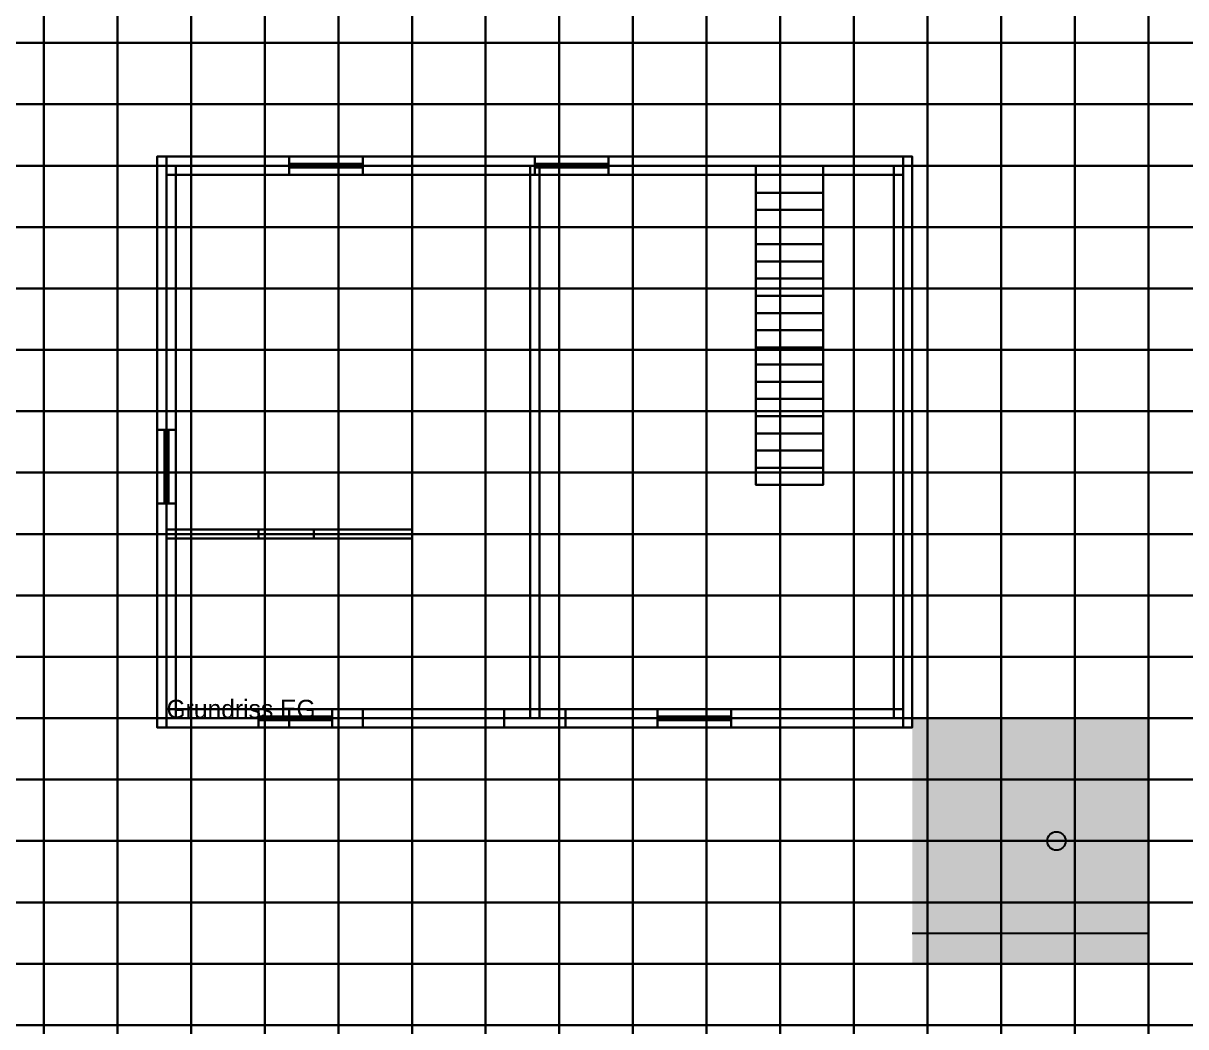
# Model space of a CAD drawing. Header units: millimetres. Extents: x -20000 to 218800, y -20000 to 179000.
# Drawn here: x 57666 to 76607, y 30974 to 47320 of the extents above; entities that cross this region are included whole.
import ezdxf

# ---------------------------------------------------------------- set-up
doc = ezdxf.new("R2010")
doc.units = ezdxf.units.MM
for name, color, linetype in [('A-BODEN', 33, 'Continuous'), ('A-DECKE', 9, 'Continuous'), ('A-FENSTER', 4, 'Continuous'), ('A-FENSTER-GLAS', 5, 'Continuous'), ('A-MAUER', 253, 'Continuous'), ('A-STUETZE', 8, 'Continuous'), ('A-TERRASSE', 32, 'Continuous'), ('A-TEXT', 2, 'Continuous'), ('A-TREPPE', 41, 'Continuous'), ('A-WAND', 7, 'Continuous'), ('A-WAND-INNEN', 8, 'Continuous')]:
    doc.layers.add(name, color=color, linetype=linetype)

# ---------------------------------------------------------------- blocks, each defined once
blk = doc.blocks.new('RAHMEN')
mesh = blk.add_polyface()
corners = [(0, -30), (0, 30), (1200, 30), (1200, -30), (0, -30, 60), (1200, -30, 60), (1200, 30, 60), (0, 30, 60)]
mesh.append_faces([[corners[k] for k in face] for face in [(0, 1, 2, 3), (4, 5, 6, 7), (0, 3, 5, 4), (3, 2, 6, 5), (2, 1, 7, 6), (1, 0, 4, 7)]])
mesh = blk.add_polyface()
corners = [(0, -30, 1140), (0, 30, 1140), (1200, 30, 1140), (1200, -30, 1140), (0, -30, 1200), (1200, -30, 1200), (1200, 30, 1200), (0, 30, 1200)]
mesh.append_faces([[corners[k] for k in face] for face in [(0, 1, 2, 3), (4, 5, 6, 7), (0, 3, 5, 4), (3, 2, 6, 5), (2, 1, 7, 6), (1, 0, 4, 7)]])
mesh = blk.add_polyface()
corners = [(0, -30), (0, 30), (60, 30), (60, -30), (0, -30, 1200), (60, -30, 1200), (60, 30, 1200), (0, 30, 1200)]
mesh.append_faces([[corners[k] for k in face] for face in [(0, 1, 2, 3), (4, 5, 6, 7), (0, 3, 5, 4), (3, 2, 6, 5), (2, 1, 7, 6), (1, 0, 4, 7)]])
mesh = blk.add_polyface()
corners = [(1140, -30), (1140, 30), (1200, 30), (1200, -30), (1140, -30, 1200), (1200, -30, 1200), (1200, 30, 1200), (1140, 30, 1200)]
mesh.append_faces([[corners[k] for k in face] for face in [(0, 1, 2, 3), (4, 5, 6, 7), (0, 3, 5, 4), (3, 2, 6, 5), (2, 1, 7, 6), (1, 0, 4, 7)]])
blk = doc.blocks.new('FENSTER')
at = {"layer": 'A-FENSTER-GLAS', "color": 5}
blk.add_3dface([(60, 0, 60), (1140, 0, 60), (1140, 0, 1140), (60, 0, 1140)], dxfattribs=at)
blk.add_blockref('RAHMEN', (0, 0))
blk = doc.blocks.new('STUFE')
mesh = blk.add_polyface()
corners = [(0, 0), (0, 280), (1100, 280), (1100, 0), (0, 0, 170), (1100, 0, 170), (1100, 280, 170), (0, 280, 170)]
mesh.append_faces([[corners[k] for k in face] for face in [(0, 1, 2, 3), (4, 5, 6, 7), (0, 3, 5, 4), (3, 2, 6, 5), (2, 1, 7, 6), (1, 0, 4, 7)]])
blk = doc.blocks.new('HAUS')
at = {"layer": 'A-DECKE'}
for points in [[(0, 0, 5800), (12000, 0, 5800), (12000, 9000, 5800), (0, 9000, 5800)], [(0, 0, 6000), (12000, 0, 6000), (12000, 9000, 6000), (0, 9000, 6000)]]:
    blk.add_3dface(points, dxfattribs=at)
at = {"layer": 'A-MAUER'}
blk.add_lwpolyline([(12150, -3500), (16000, -3500)], dxfattribs=at)
at = {"layer": 'A-STUETZE'}
blk.add_circle((14500, -2000), 150, dxfattribs=at)
at = {"layer": 'A-TERRASSE'}
blk.add_solid([(12150, -4000), (16000, -4000), (12150, 0), (16000, 0)], dxfattribs=at)
at = {"layer": 'A-WAND'}
for points in [[(0, 0, 6000), (0, 9000, 6000), (0, 4500, 8400)], [(12000, 0, 6000), (12000, 9000, 6000), (12000, 4500, 8400)]]:
    blk.add_3dface(points, dxfattribs=at)
at = {"layer": 'A-FENSTER'}
for p, rotation in [((3200, 9000, 900), 180), ((7200, 9000, 900), 180), ((0, 4700, 900), -90)]:
    blk.add_blockref('FENSTER', p, dxfattribs=dict(at, rotation=rotation))
for p in [(1500, 0, 900), (8000, 0, 900)]:
    blk.add_blockref('FENSTER', p, dxfattribs=at)
at = {"layer": 'A-TREPPE', "zscale": 1.0380622837370241}
for p in [(9600, 8280, 2824), (9600, 8000, 2647), (9600, 7720, 2471), (9600, 7440, 2294), (9600, 7160, 2118), (9600, 6880, 1941), (9600, 6600, 1765), (9600, 6320, 1588), (9600, 6040, 1412), (9600, 5760, 1235), (9600, 5480, 1059), (9600, 5200, 882), (9600, 4920, 706), (9600, 4640, 529), (9600, 4360, 353), (9600, 4080, 176), (9600, 3800)]:
    blk.add_blockref('STUFE', p, dxfattribs=at)
at = {"layer": 'A-TEXT'}
blk.add_text('Grundriss EG', height=300, dxfattribs=at).set_placement((0, 0))
at = {"layer": 'A-BODEN'}
mesh = blk.add_polyface(dxfattribs=at)
corners = [(-150, -150, -300), (-150, 9150, -300), (12150, 9150, -300), (12150, -150, -300), (-150, -150), (12150, -150), (12150, 9150), (-150, 9150)]
mesh.append_faces([[corners[k] for k in face] for face in [(0, 1, 2, 3), (4, 5, 6, 7), (0, 3, 5, 4), (3, 2, 6, 5), (2, 1, 7, 6), (1, 0, 4, 7)]])
at = {"layer": 'A-DECKE'}
mesh = blk.add_polyface(dxfattribs=at)
corners = [(0, 4000, 2750), (0, 9000, 2750), (9600, 9000, 2750), (9600, 4000, 2750), (0, 4000, 3000), (9600, 4000, 3000), (9600, 9000, 3000), (0, 9000, 3000)]
mesh.append_faces([[corners[k] for k in face] for face in [(0, 1, 2, 3), (4, 5, 6, 7), (0, 3, 5, 4), (3, 2, 6, 5), (2, 1, 7, 6), (1, 0, 4, 7)]])
mesh = blk.add_polyface(dxfattribs=at)
corners = [(9600, 8850, 2750), (9600, 9000, 2750), (10700, 9000, 2750), (10700, 8850, 2750), (9600, 8850, 3000), (10700, 8850, 3000), (10700, 9000, 3000), (9600, 9000, 3000)]
mesh.append_faces([[corners[k] for k in face] for face in [(0, 1, 2, 3), (4, 5, 6, 7), (0, 3, 5, 4), (3, 2, 6, 5), (2, 1, 7, 6), (1, 0, 4, 7)]])
mesh = blk.add_polyface(dxfattribs=at)
corners = [(10700, 4000, 2750), (10700, 9000, 2750), (12000, 9000, 2750), (12000, 4000, 2750), (10700, 4000, 3000), (12000, 4000, 3000), (12000, 9000, 3000), (10700, 9000, 3000)]
mesh.append_faces([[corners[k] for k in face] for face in [(0, 1, 2, 3), (4, 5, 6, 7), (0, 3, 5, 4), (3, 2, 6, 5), (2, 1, 7, 6), (1, 0, 4, 7)]])
mesh = blk.add_polyface(dxfattribs=at)
corners = [(0, 0, 2750), (0, 4000, 2750), (12000, 4000, 2750), (12000, 0, 2750), (0, 0, 3000), (12000, 0, 3000), (12000, 4000, 3000), (0, 4000, 3000)]
mesh.append_faces([[corners[k] for k in face] for face in [(0, 1, 2, 3), (4, 5, 6, 7), (0, 3, 5, 4), (3, 2, 6, 5), (2, 1, 7, 6), (1, 0, 4, 7)]])
at = {"layer": 'A-WAND'}
mesh = blk.add_polyface(dxfattribs=at)
corners = [(0, 8850), (0, 9150), (2000, 9150), (2000, 8850), (0, 8850, 3000), (2000, 8850, 3000), (2000, 9150, 3000), (0, 9150, 3000)]
mesh.append_faces([[corners[k] for k in face] for face in [(0, 1, 2, 3), (4, 5, 6, 7), (0, 3, 5, 4), (3, 2, 6, 5), (2, 1, 7, 6), (1, 0, 4, 7)]])
mesh = blk.add_polyface(dxfattribs=at)
corners = [(0, 8850, 3000), (0, 9150, 3000), (4000, 9150, 3000), (4000, 8850, 3000), (0, 8850, 5800), (4000, 8850, 5800), (4000, 9150, 5800), (0, 9150, 5800)]
mesh.append_faces([[corners[k] for k in face] for face in [(0, 1, 2, 3), (4, 5, 6, 7), (0, 3, 5, 4), (3, 2, 6, 5), (2, 1, 7, 6), (1, 0, 4, 7)]])
mesh = blk.add_polyface(dxfattribs=at)
corners = [(2000, 8850), (2000, 9150), (3200, 9150), (3200, 8850), (2000, 8850, 900), (3200, 8850, 900), (3200, 9150, 900), (2000, 9150, 900)]
mesh.append_faces([[corners[k] for k in face] for face in [(0, 1, 2, 3), (4, 5, 6, 7), (0, 3, 5, 4), (3, 2, 6, 5), (2, 1, 7, 6), (1, 0, 4, 7)]])
mesh = blk.add_polyface(dxfattribs=at)
corners = [(2000, 8850, 2100), (2000, 9150, 2100), (3200, 9150, 2100), (3200, 8850, 2100), (2000, 8850, 3000), (3200, 8850, 3000), (3200, 9150, 3000), (2000, 9150, 3000)]
mesh.append_faces([[corners[k] for k in face] for face in [(0, 1, 2, 3), (4, 5, 6, 7), (0, 3, 5, 4), (3, 2, 6, 5), (2, 1, 7, 6), (1, 0, 4, 7)]])
mesh = blk.add_polyface(dxfattribs=at)
corners = [(3200, 8850), (3200, 9150), (6000, 9150), (6000, 8850), (3200, 8850, 3000), (6000, 8850, 3000), (6000, 9150, 3000), (3200, 9150, 3000)]
mesh.append_faces([[corners[k] for k in face] for face in [(0, 1, 2, 3), (4, 5, 6, 7), (0, 3, 5, 4), (3, 2, 6, 5), (2, 1, 7, 6), (1, 0, 4, 7)]])
mesh = blk.add_polyface(dxfattribs=at)
corners = [(4000, 8850, 3000), (4000, 9150, 3000), (5200, 9150, 3000), (5200, 8850, 3000), (4000, 8850, 3900), (5200, 8850, 3900), (5200, 9150, 3900), (4000, 9150, 3900)]
mesh.append_faces([[corners[k] for k in face] for face in [(0, 1, 2, 3), (4, 5, 6, 7), (0, 3, 5, 4), (3, 2, 6, 5), (2, 1, 7, 6), (1, 0, 4, 7)]])
mesh = blk.add_polyface(dxfattribs=at)
corners = [(4000, 8850, 5100), (4000, 9150, 5100), (5200, 9150, 5100), (5200, 8850, 5100), (4000, 8850, 5800), (5200, 8850, 5800), (5200, 9150, 5800), (4000, 9150, 5800)]
mesh.append_faces([[corners[k] for k in face] for face in [(0, 1, 2, 3), (4, 5, 6, 7), (0, 3, 5, 4), (3, 2, 6, 5), (2, 1, 7, 6), (1, 0, 4, 7)]])
mesh = blk.add_polyface(dxfattribs=at)
corners = [(5200, 8850, 3000), (5200, 9150, 3000), (12000, 9150, 3000), (12000, 8850, 3000), (5200, 8850, 5800), (12000, 8850, 5800), (12000, 9150, 5800), (5200, 9150, 5800)]
mesh.append_faces([[corners[k] for k in face] for face in [(0, 1, 2, 3), (4, 5, 6, 7), (0, 3, 5, 4), (3, 2, 6, 5), (2, 1, 7, 6), (1, 0, 4, 7)]])
mesh = blk.add_polyface(dxfattribs=at)
corners = [(6000, 8850), (6000, 9150), (7200, 9150), (7200, 8850), (6000, 8850, 900), (7200, 8850, 900), (7200, 9150, 900), (6000, 9150, 900)]
mesh.append_faces([[corners[k] for k in face] for face in [(0, 1, 2, 3), (4, 5, 6, 7), (0, 3, 5, 4), (3, 2, 6, 5), (2, 1, 7, 6), (1, 0, 4, 7)]])
mesh = blk.add_polyface(dxfattribs=at)
corners = [(6000, 8850, 2100), (6000, 9150, 2100), (7200, 9150, 2100), (7200, 8850, 2100), (6000, 8850, 3000), (7200, 8850, 3000), (7200, 9150, 3000), (6000, 9150, 3000)]
mesh.append_faces([[corners[k] for k in face] for face in [(0, 1, 2, 3), (4, 5, 6, 7), (0, 3, 5, 4), (3, 2, 6, 5), (2, 1, 7, 6), (1, 0, 4, 7)]])
mesh = blk.add_polyface(dxfattribs=at)
corners = [(7200, 8850), (7200, 9150), (12000, 9150), (12000, 8850), (7200, 8850, 3000), (12000, 8850, 3000), (12000, 9150, 3000), (7200, 9150, 3000)]
mesh.append_faces([[corners[k] for k in face] for face in [(0, 1, 2, 3), (4, 5, 6, 7), (0, 3, 5, 4), (3, 2, 6, 5), (2, 1, 7, 6), (1, 0, 4, 7)]])
mesh = blk.add_polyface(dxfattribs=at)
corners = [(-150, 4700), (-150, 9000), (150, 9000), (150, 4700), (-150, 4700, 3000), (150, 4700, 3000), (150, 9000, 3000), (-150, 9000, 3000)]
mesh.append_faces([[corners[k] for k in face] for face in [(0, 1, 2, 3), (4, 5, 6, 7), (0, 3, 5, 4), (3, 2, 6, 5), (2, 1, 7, 6), (1, 0, 4, 7)]])
mesh = blk.add_polyface(dxfattribs=at)
corners = [(-150, 0, 3000), (-150, 9000, 3000), (150, 9000, 3000), (150, 0, 3000), (-150, 0, 5800), (150, 0, 5800), (150, 9000, 5800), (-150, 9000, 5800)]
mesh.append_faces([[corners[k] for k in face] for face in [(0, 1, 2, 3), (4, 5, 6, 7), (0, 3, 5, 4), (3, 2, 6, 5), (2, 1, 7, 6), (1, 0, 4, 7)]])
mesh = blk.add_polyface(dxfattribs=at)
corners = [(11850, 0), (11850, 9000), (12150, 9000), (12150, 0), (11850, 0, 3000), (12150, 0, 3000), (12150, 9000, 3000), (11850, 9000, 3000)]
mesh.append_faces([[corners[k] for k in face] for face in [(0, 1, 2, 3), (4, 5, 6, 7), (0, 3, 5, 4), (3, 2, 6, 5), (2, 1, 7, 6), (1, 0, 4, 7)]])
mesh = blk.add_polyface(dxfattribs=at)
corners = [(11850, 0, 3000), (11850, 9000, 3000), (12150, 9000, 3000), (12150, 0, 3000), (11850, 0, 5800), (12150, 0, 5800), (12150, 9000, 5800), (11850, 9000, 5800)]
mesh.append_faces([[corners[k] for k in face] for face in [(0, 1, 2, 3), (4, 5, 6, 7), (0, 3, 5, 4), (3, 2, 6, 5), (2, 1, 7, 6), (1, 0, 4, 7)]])
mesh = blk.add_polyface(dxfattribs=at)
corners = [(-150, 3500), (-150, 4700), (150, 4700), (150, 3500), (-150, 3500, 900), (150, 3500, 900), (150, 4700, 900), (-150, 4700, 900)]
mesh.append_faces([[corners[k] for k in face] for face in [(0, 1, 2, 3), (4, 5, 6, 7), (0, 3, 5, 4), (3, 2, 6, 5), (2, 1, 7, 6), (1, 0, 4, 7)]])
mesh = blk.add_polyface(dxfattribs=at)
corners = [(-150, 3500, 2100), (-150, 4700, 2100), (150, 4700, 2100), (150, 3500, 2100), (-150, 3500, 3000), (150, 3500, 3000), (150, 4700, 3000), (-150, 4700, 3000)]
mesh.append_faces([[corners[k] for k in face] for face in [(0, 1, 2, 3), (4, 5, 6, 7), (0, 3, 5, 4), (3, 2, 6, 5), (2, 1, 7, 6), (1, 0, 4, 7)]])
mesh = blk.add_polyface(dxfattribs=at)
corners = [(-150, 0), (-150, 3500), (150, 3500), (150, 0), (-150, 0, 3000), (150, 0, 3000), (150, 3500, 3000), (-150, 3500, 3000)]
mesh.append_faces([[corners[k] for k in face] for face in [(0, 1, 2, 3), (4, 5, 6, 7), (0, 3, 5, 4), (3, 2, 6, 5), (2, 1, 7, 6), (1, 0, 4, 7)]])
mesh = blk.add_polyface(dxfattribs=at)
corners = [(0, -150), (0, 150), (1500, 150), (1500, -150), (0, -150, 3000), (1500, -150, 3000), (1500, 150, 3000), (0, 150, 3000)]
mesh.append_faces([[corners[k] for k in face] for face in [(0, 1, 2, 3), (4, 5, 6, 7), (0, 3, 5, 4), (3, 2, 6, 5), (2, 1, 7, 6), (1, 0, 4, 7)]])
mesh = blk.add_polyface(dxfattribs=at)
corners = [(0, -150, 3000), (0, 150, 3000), (2000, 150, 3000), (2000, -150, 3000), (0, -150, 5800), (2000, -150, 5800), (2000, 150, 5800), (0, 150, 5800)]
mesh.append_faces([[corners[k] for k in face] for face in [(0, 1, 2, 3), (4, 5, 6, 7), (0, 3, 5, 4), (3, 2, 6, 5), (2, 1, 7, 6), (1, 0, 4, 7)]])
mesh = blk.add_polyface(dxfattribs=at)
corners = [(1500, -150), (1500, 150), (2700, 150), (2700, -150), (1500, -150, 900), (2700, -150, 900), (2700, 150, 900), (1500, 150, 900)]
mesh.append_faces([[corners[k] for k in face] for face in [(0, 1, 2, 3), (4, 5, 6, 7), (0, 3, 5, 4), (3, 2, 6, 5), (2, 1, 7, 6), (1, 0, 4, 7)]])
mesh = blk.add_polyface(dxfattribs=at)
corners = [(1500, -150, 2100), (1500, 150, 2100), (2700, 150, 2100), (2700, -150, 2100), (1500, -150, 3000), (2700, -150, 3000), (2700, 150, 3000), (1500, 150, 3000)]
mesh.append_faces([[corners[k] for k in face] for face in [(0, 1, 2, 3), (4, 5, 6, 7), (0, 3, 5, 4), (3, 2, 6, 5), (2, 1, 7, 6), (1, 0, 4, 7)]])
mesh = blk.add_polyface(dxfattribs=at)
corners = [(2000, -150, 3000), (2000, 150, 3000), (3200, 150, 3000), (3200, -150, 3000), (2000, -150, 3900), (3200, -150, 3900), (3200, 150, 3900), (2000, 150, 3900)]
mesh.append_faces([[corners[k] for k in face] for face in [(0, 1, 2, 3), (4, 5, 6, 7), (0, 3, 5, 4), (3, 2, 6, 5), (2, 1, 7, 6), (1, 0, 4, 7)]])
mesh = blk.add_polyface(dxfattribs=at)
corners = [(2000, -150, 5100), (2000, 150, 5100), (3200, 150, 5100), (3200, -150, 5100), (2000, -150, 5800), (3200, -150, 5800), (3200, 150, 5800), (2000, 150, 5800)]
mesh.append_faces([[corners[k] for k in face] for face in [(0, 1, 2, 3), (4, 5, 6, 7), (0, 3, 5, 4), (3, 2, 6, 5), (2, 1, 7, 6), (1, 0, 4, 7)]])
mesh = blk.add_polyface(dxfattribs=at)
corners = [(2700, -150), (2700, 150), (5500, 150), (5500, -150), (2700, -150, 3000), (5500, -150, 3000), (5500, 150, 3000), (2700, 150, 3000)]
mesh.append_faces([[corners[k] for k in face] for face in [(0, 1, 2, 3), (4, 5, 6, 7), (0, 3, 5, 4), (3, 2, 6, 5), (2, 1, 7, 6), (1, 0, 4, 7)]])
mesh = blk.add_polyface(dxfattribs=at)
corners = [(3200, -150, 3000), (3200, 150, 3000), (8000, 150, 3000), (8000, -150, 3000), (3200, -150, 5800), (8000, -150, 5800), (8000, 150, 5800), (3200, 150, 5800)]
mesh.append_faces([[corners[k] for k in face] for face in [(0, 1, 2, 3), (4, 5, 6, 7), (0, 3, 5, 4), (3, 2, 6, 5), (2, 1, 7, 6), (1, 0, 4, 7)]])
mesh = blk.add_polyface(dxfattribs=at)
corners = [(5500, -150, 2100), (5500, 150, 2100), (6500, 150, 2100), (6500, -150, 2100), (5500, -150, 3000), (6500, -150, 3000), (6500, 150, 3000), (5500, 150, 3000)]
mesh.append_faces([[corners[k] for k in face] for face in [(0, 1, 2, 3), (4, 5, 6, 7), (0, 3, 5, 4), (3, 2, 6, 5), (2, 1, 7, 6), (1, 0, 4, 7)]])
mesh = blk.add_polyface(dxfattribs=at)
corners = [(6500, -150), (6500, 150), (8000, 150), (8000, -150), (6500, -150, 3000), (8000, -150, 3000), (8000, 150, 3000), (6500, 150, 3000)]
mesh.append_faces([[corners[k] for k in face] for face in [(0, 1, 2, 3), (4, 5, 6, 7), (0, 3, 5, 4), (3, 2, 6, 5), (2, 1, 7, 6), (1, 0, 4, 7)]])
mesh = blk.add_polyface(dxfattribs=at)
corners = [(8000, -150), (8000, 150), (9200, 150), (9200, -150), (8000, -150, 900), (9200, -150, 900), (9200, 150, 900), (8000, 150, 900)]
mesh.append_faces([[corners[k] for k in face] for face in [(0, 1, 2, 3), (4, 5, 6, 7), (0, 3, 5, 4), (3, 2, 6, 5), (2, 1, 7, 6), (1, 0, 4, 7)]])
mesh = blk.add_polyface(dxfattribs=at)
corners = [(8000, -150, 2100), (8000, 150, 2100), (9200, 150, 2100), (9200, -150, 2100), (8000, -150, 3000), (9200, -150, 3000), (9200, 150, 3000), (8000, 150, 3000)]
mesh.append_faces([[corners[k] for k in face] for face in [(0, 1, 2, 3), (4, 5, 6, 7), (0, 3, 5, 4), (3, 2, 6, 5), (2, 1, 7, 6), (1, 0, 4, 7)]])
mesh = blk.add_polyface(dxfattribs=at)
corners = [(8000, -150, 3000), (8000, 150, 3000), (9200, 150, 3000), (9200, -150, 3000), (8000, -150, 3900), (9200, -150, 3900), (9200, 150, 3900), (8000, 150, 3900)]
mesh.append_faces([[corners[k] for k in face] for face in [(0, 1, 2, 3), (4, 5, 6, 7), (0, 3, 5, 4), (3, 2, 6, 5), (2, 1, 7, 6), (1, 0, 4, 7)]])
mesh = blk.add_polyface(dxfattribs=at)
corners = [(8000, -150, 5100), (8000, 150, 5100), (9200, 150, 5100), (9200, -150, 5100), (8000, -150, 5800), (9200, -150, 5800), (9200, 150, 5800), (8000, 150, 5800)]
mesh.append_faces([[corners[k] for k in face] for face in [(0, 1, 2, 3), (4, 5, 6, 7), (0, 3, 5, 4), (3, 2, 6, 5), (2, 1, 7, 6), (1, 0, 4, 7)]])
mesh = blk.add_polyface(dxfattribs=at)
corners = [(9200, -150), (9200, 150), (12000, 150), (12000, -150), (9200, -150, 3000), (12000, -150, 3000), (12000, 150, 3000), (9200, 150, 3000)]
mesh.append_faces([[corners[k] for k in face] for face in [(0, 1, 2, 3), (4, 5, 6, 7), (0, 3, 5, 4), (3, 2, 6, 5), (2, 1, 7, 6), (1, 0, 4, 7)]])
mesh = blk.add_polyface(dxfattribs=at)
corners = [(9200, -150, 3000), (9200, 150, 3000), (12000, 150, 3000), (12000, -150, 3000), (9200, -150, 5800), (12000, -150, 5800), (12000, 150, 5800), (9200, 150, 5800)]
mesh.append_faces([[corners[k] for k in face] for face in [(0, 1, 2, 3), (4, 5, 6, 7), (0, 3, 5, 4), (3, 2, 6, 5), (2, 1, 7, 6), (1, 0, 4, 7)]])
at = {"layer": 'A-WAND-INNEN'}
mesh = blk.add_polyface(dxfattribs=at)
corners = [(5925, 5000), (5925, 9000), (6075, 9000), (6075, 5000), (5925, 5000, 2750), (6075, 5000, 2750), (6075, 9000, 2750), (5925, 9000, 2750)]
mesh.append_faces([[corners[k] for k in face] for face in [(0, 1, 2, 3), (4, 5, 6, 7), (0, 3, 5, 4), (3, 2, 6, 5), (2, 1, 7, 6), (1, 0, 4, 7)]])
mesh = blk.add_polyface(dxfattribs=at)
corners = [(5925, 6000, 3000), (5925, 9000, 3000), (6075, 9000, 3000), (6075, 6000, 3000), (5925, 6000, 5800), (6075, 6000, 5800), (6075, 9000, 5800), (5925, 9000, 5800)]
mesh.append_faces([[corners[k] for k in face] for face in [(0, 1, 2, 3), (4, 5, 6, 7), (0, 3, 5, 4), (3, 2, 6, 5), (2, 1, 7, 6), (1, 0, 4, 7)]])
mesh = blk.add_polyface(dxfattribs=at)
corners = [(5925, 5000, 5100), (5925, 6000, 5100), (6075, 6000, 5100), (6075, 5000, 5100), (5925, 5000, 5800), (6075, 5000, 5800), (6075, 6000, 5800), (5925, 6000, 5800)]
mesh.append_faces([[corners[k] for k in face] for face in [(0, 1, 2, 3), (4, 5, 6, 7), (0, 3, 5, 4), (3, 2, 6, 5), (2, 1, 7, 6), (1, 0, 4, 7)]])
mesh = blk.add_polyface(dxfattribs=at)
corners = [(5925, 4000, 2100), (5925, 5000, 2100), (6075, 5000, 2100), (6075, 4000, 2100), (5925, 4000, 2750), (6075, 4000, 2750), (6075, 5000, 2750), (5925, 5000, 2750)]
mesh.append_faces([[corners[k] for k in face] for face in [(0, 1, 2, 3), (4, 5, 6, 7), (0, 3, 5, 4), (3, 2, 6, 5), (2, 1, 7, 6), (1, 0, 4, 7)]])
mesh = blk.add_polyface(dxfattribs=at)
corners = [(5925, 0, 3000), (5925, 5000, 3000), (6075, 5000, 3000), (6075, 0, 3000), (5925, 0, 5800), (6075, 0, 5800), (6075, 5000, 5800), (5925, 5000, 5800)]
mesh.append_faces([[corners[k] for k in face] for face in [(0, 1, 2, 3), (4, 5, 6, 7), (0, 3, 5, 4), (3, 2, 6, 5), (2, 1, 7, 6), (1, 0, 4, 7)]])
mesh = blk.add_polyface(dxfattribs=at)
corners = [(5925, 3000), (5925, 4000), (6075, 4000), (6075, 3000), (5925, 3000, 2750), (6075, 3000, 2750), (6075, 4000, 2750), (5925, 4000, 2750)]
mesh.append_faces([[corners[k] for k in face] for face in [(0, 1, 2, 3), (4, 5, 6, 7), (0, 3, 5, 4), (3, 2, 6, 5), (2, 1, 7, 6), (1, 0, 4, 7)]])
mesh = blk.add_polyface(dxfattribs=at)
corners = [(0, 2925), (0, 3075), (1500, 3075), (1500, 2925), (0, 2925, 2750), (1500, 2925, 2750), (1500, 3075, 2750), (0, 3075, 2750)]
mesh.append_faces([[corners[k] for k in face] for face in [(0, 1, 2, 3), (4, 5, 6, 7), (0, 3, 5, 4), (3, 2, 6, 5), (2, 1, 7, 6), (1, 0, 4, 7)]])
mesh = blk.add_polyface(dxfattribs=at)
corners = [(1500, 2925, 2100), (1500, 3075, 2100), (2400, 3075, 2100), (2400, 2925, 2100), (1500, 2925, 2750), (2400, 2925, 2750), (2400, 3075, 2750), (1500, 3075, 2750)]
mesh.append_faces([[corners[k] for k in face] for face in [(0, 1, 2, 3), (4, 5, 6, 7), (0, 3, 5, 4), (3, 2, 6, 5), (2, 1, 7, 6), (1, 0, 4, 7)]])
mesh = blk.add_polyface(dxfattribs=at)
corners = [(2400, 2925), (2400, 3075), (4000, 3075), (4000, 2925), (2400, 2925, 2750), (4000, 2925, 2750), (4000, 3075, 2750), (2400, 3075, 2750)]
mesh.append_faces([[corners[k] for k in face] for face in [(0, 1, 2, 3), (4, 5, 6, 7), (0, 3, 5, 4), (3, 2, 6, 5), (2, 1, 7, 6), (1, 0, 4, 7)]])

msp = doc.modelspace()

# ---------------------------------------------------------------- block references
at = {"row_count": 6, "column_count": 10, "row_spacing": 18000, "column_spacing": 20000}
msp.add_blockref('HAUS', (0, 0), dxfattribs=at)

# ---------------------------------------------------------------- meshes
at = {"layer": 'GELAENDE'}
mesh = msp.add_polymesh((9, 9), dxfattribs=at)
for k, corner in enumerate([(56800, 44000, -408), (56800, 45000, -410), (56800, 46000, -412), (56800, 47000, -413), (56800, 48000, -415), (56800, 49000, -416), (56800, 50000, -417), (56800, 51000, -417), (56800, 52000, -417), (58000, 44000, -414), (58000, 45000, -418), (58000, 46000, -421), (58000, 47000, -424), (58000, 48000, -427), (58000, 49000, -429), (58000, 50000, -431), (58000, 51000, -432), (58000, 52000, -432), (59200, 44000, -421), (59200, 45000, -426), (59200, 46000, -431), (59200, 47000, -435), (59200, 48000, -439), (59200, 49000, -442), (59200, 50000, -444), (59200, 51000, -446), (59200, 52000, -447), (60400, 44000, -427), (60400, 45000, -434), (60400, 46000, -440), (60400, 47000, -446), (60400, 48000, -451), (60400, 49000, -455), (60400, 50000, -458), (60400, 51000, -460), (60400, 52000, -461), (61600, 44000, -433), (61600, 45000, -442), (61600, 46000, -449), (61600, 47000, -456), (61600, 48000, -462), (61600, 49000, -467), (61600, 50000, -470), (61600, 51000, -473), (61600, 52000, -474), (62800, 44000, -439), (62800, 45000, -449), (62800, 46000, -458), (62800, 47000, -466), (62800, 48000, -472), (62800, 49000, -478), (62800, 50000, -482), (62800, 51000, -485), (62800, 52000, -487), (64000, 44000, -444), (64000, 45000, -455), (64000, 46000, -465), (64000, 47000, -474), (64000, 48000, -482), (64000, 49000, -489), (64000, 50000, -493), (64000, 51000, -497), (64000, 52000, -498), (65200, 44000, -449), (65200, 45000, -461), (65200, 46000, -473), (65200, 47000, -483), (65200, 48000, -491), (65200, 49000, -498), (65200, 50000, -504), (65200, 51000, -507), (65200, 52000, -509), (66400, 44000, -453), (66400, 45000, -467), (66400, 46000, -479), (66400, 47000, -490), (66400, 48000, -499), (66400, 49000, -507), (66400, 50000, -513), (66400, 51000, -517), (66400, 52000, -519)]):
    mesh.set_mesh_vertex(divmod(k, 9), corner)
mesh = msp.add_polymesh((9, 9), dxfattribs=at)
for k, corner in enumerate([(66400, 44000, -453), (66400, 45000, -467), (66400, 46000, -479), (66400, 47000, -490), (66400, 48000, -499), (66400, 49000, -507), (66400, 50000, -513), (66400, 51000, -517), (66400, 52000, -519), (67600, 44000, -457), (67600, 45000, -472), (67600, 46000, -485), (67600, 47000, -496), (67600, 48000, -506), (67600, 49000, -515), (67600, 50000, -521), (67600, 51000, -525), (67600, 52000, -527), (68800, 44000, -461), (68800, 45000, -476), (68800, 46000, -489), (68800, 47000, -502), (68800, 48000, -512), (68800, 49000, -521), (68800, 50000, -528), (68800, 51000, -532), (68800, 52000, -535), (70000, 44000, -463), (70000, 45000, -479), (70000, 46000, -493), (70000, 47000, -506), (70000, 48000, -517), (70000, 49000, -526), (70000, 50000, -533), (70000, 51000, -538), (70000, 52000, -540), (71200, 44000, -465), (71200, 45000, -482), (71200, 46000, -496), (71200, 47000, -510), (71200, 48000, -521), (71200, 49000, -530), (71200, 50000, -538), (71200, 51000, -542), (71200, 52000, -545), (72400, 44000, -467), (72400, 45000, -483), (72400, 46000, -498), (72400, 47000, -512), (72400, 48000, -524), (72400, 49000, -533), (72400, 50000, -540), (72400, 51000, -545), (72400, 52000, -548), (73600, 44000, -467), (73600, 45000, -484), (73600, 46000, -499), (73600, 47000, -513), (73600, 48000, -525), (73600, 49000, -535), (73600, 50000, -542), (73600, 51000, -547), (73600, 52000, -549), (74800, 44000, -467), (74800, 45000, -484), (74800, 46000, -499), (74800, 47000, -513), (74800, 48000, -525), (74800, 49000, -535), (74800, 50000, -542), (74800, 51000, -547), (74800, 52000, -550), (76000, 44000, -467), (76000, 45000, -483), (76000, 46000, -499), (76000, 47000, -512), (76000, 48000, -524), (76000, 49000, -533), (76000, 50000, -541), (76000, 51000, -546), (76000, 52000, -548)]):
    mesh.set_mesh_vertex(divmod(k, 9), corner)
mesh = msp.add_polymesh((9, 9), dxfattribs=at)
for k, corner in enumerate([(76000, 44000, -467), (76000, 45000, -483), (76000, 46000, -499), (76000, 47000, -512), (76000, 48000, -524), (76000, 49000, -533), (76000, 50000, -541), (76000, 51000, -546), (76000, 52000, -548), (77200, 44000, -465), (77200, 45000, -482), (77200, 46000, -497), (77200, 47000, -510), (77200, 48000, -521), (77200, 49000, -531), (77200, 50000, -538), (77200, 51000, -543), (77200, 52000, -545), (78400, 44000, -463), (78400, 45000, -479), (78400, 46000, -494), (78400, 47000, -507), (78400, 48000, -518), (78400, 49000, -527), (78400, 50000, -534), (78400, 51000, -538), (78400, 52000, -541), (79600, 44000, -461), (79600, 45000, -476), (79600, 46000, -490), (79600, 47000, -502), (79600, 48000, -513), (79600, 49000, -522), (79600, 50000, -528), (79600, 51000, -533), (79600, 52000, -535), (80800, 44000, -458), (80800, 45000, -472), (80800, 46000, -485), (80800, 47000, -497), (80800, 48000, -507), (80800, 49000, -515), (80800, 50000, -521), (80800, 51000, -526), (80800, 52000, -528), (82000, 44000, -454), (82000, 45000, -467), (82000, 46000, -480), (82000, 47000, -490), (82000, 48000, -500), (82000, 49000, -508), (82000, 50000, -514), (82000, 51000, -518), (82000, 52000, -520), (83200, 44000, -449), (83200, 45000, -462), (83200, 46000, -473), (83200, 47000, -483), (83200, 48000, -492), (83200, 49000, -499), (83200, 50000, -504), (83200, 51000, -508), (83200, 52000, -510), (84400, 44000, -445), (84400, 45000, -456), (84400, 46000, -466), (84400, 47000, -475), (84400, 48000, -483), (84400, 49000, -489), (84400, 50000, -494), (84400, 51000, -498), (84400, 52000, -499), (85600, 44000, -439), (85600, 45000, -449), (85600, 46000, -458), (85600, 47000, -466), (85600, 48000, -473), (85600, 49000, -479), (85600, 50000, -483), (85600, 51000, -486), (85600, 52000, -488)]):
    mesh.set_mesh_vertex(divmod(k, 9), corner)
mesh = msp.add_polymesh((9, 9), dxfattribs=at)
for k, corner in enumerate([(56800, 36000, -391), (56800, 37000, -392), (56800, 38000, -395), (56800, 39000, -397), (56800, 40000, -399), (56800, 41000, -401), (56800, 42000, -404), (56800, 43000, -406), (56800, 44000, -408), (58000, 36000, -382), (58000, 37000, -386), (58000, 38000, -390), (58000, 39000, -394), (58000, 40000, -398), (58000, 41000, -402), (58000, 42000, -407), (58000, 43000, -411), (58000, 44000, -414), (59200, 36000, -375), (59200, 37000, -380), (59200, 38000, -386), (59200, 39000, -391), (59200, 40000, -397), (59200, 41000, -404), (59200, 42000, -410), (59200, 43000, -415), (59200, 44000, -421), (60400, 36000, -367), (60400, 37000, -374), (60400, 38000, -381), (60400, 39000, -389), (60400, 40000, -397), (60400, 41000, -405), (60400, 42000, -412), (60400, 43000, -420), (60400, 44000, -427), (61600, 36000, -360), (61600, 37000, -368), (61600, 38000, -377), (61600, 39000, -386), (61600, 40000, -396), (61600, 41000, -406), (61600, 42000, -415), (61600, 43000, -424), (61600, 44000, -433), (62800, 36000, -353), (62800, 37000, -363), (62800, 38000, -373), (62800, 39000, -384), (62800, 40000, -395), (62800, 41000, -407), (62800, 42000, -418), (62800, 43000, -429), (62800, 44000, -439), (64000, 36000, -346), (64000, 37000, -358), (64000, 38000, -370), (64000, 39000, -382), (64000, 40000, -395), (64000, 41000, -407), (64000, 42000, -420), (64000, 43000, -432), (64000, 44000, -444), (65200, 36000, -341), (65200, 37000, -353), (65200, 38000, -366), (65200, 39000, -380), (65200, 40000, -394), (65200, 41000, -408), (65200, 42000, -422), (65200, 43000, -436), (65200, 44000, -449), (66400, 36000, -335), (66400, 37000, -349), (66400, 38000, -363), (66400, 39000, -378), (66400, 40000, -394), (66400, 41000, -409), (66400, 42000, -424), (66400, 43000, -439), (66400, 44000, -453)]):
    mesh.set_mesh_vertex(divmod(k, 9), corner)
mesh = msp.add_polymesh((9, 9), dxfattribs=at)
for k, corner in enumerate([(66400, 36000, -335), (66400, 37000, -349), (66400, 38000, -363), (66400, 39000, -378), (66400, 40000, -394), (66400, 41000, -409), (66400, 42000, -424), (66400, 43000, -439), (66400, 44000, -453), (67600, 36000, -331), (67600, 37000, -345), (67600, 38000, -361), (67600, 39000, -377), (67600, 40000, -393), (67600, 41000, -410), (67600, 42000, -426), (67600, 43000, -442), (67600, 44000, -457), (68800, 36000, -327), (68800, 37000, -342), (68800, 38000, -358), (68800, 39000, -375), (68800, 40000, -393), (68800, 41000, -410), (68800, 42000, -428), (68800, 43000, -444), (68800, 44000, -461), (70000, 36000, -324), (70000, 37000, -340), (70000, 38000, -357), (70000, 39000, -374), (70000, 40000, -392), (70000, 41000, -411), (70000, 42000, -429), (70000, 43000, -446), (70000, 44000, -463), (71200, 36000, -321), (71200, 37000, -338), (71200, 38000, -355), (71200, 39000, -373), (71200, 40000, -392), (71200, 41000, -411), (71200, 42000, -430), (71200, 43000, -448), (71200, 44000, -465), (72400, 36000, -320), (72400, 37000, -336), (72400, 38000, -354), (72400, 39000, -373), (72400, 40000, -392), (72400, 41000, -411), (72400, 42000, -430), (72400, 43000, -449), (72400, 44000, -467), (73600, 36000, -319), (73600, 37000, -336), (73600, 38000, -354), (73600, 39000, -373), (73600, 40000, -392), (73600, 41000, -411), (73600, 42000, -431), (73600, 43000, -449), (73600, 44000, -467), (74800, 36000, -319), (74800, 37000, -336), (74800, 38000, -354), (74800, 39000, -373), (74800, 40000, -392), (74800, 41000, -411), (74800, 42000, -431), (74800, 43000, -449), (74800, 44000, -467), (76000, 36000, -319), (76000, 37000, -336), (76000, 38000, -354), (76000, 39000, -373), (76000, 40000, -392), (76000, 41000, -411), (76000, 42000, -430), (76000, 43000, -449), (76000, 44000, -467)]):
    mesh.set_mesh_vertex(divmod(k, 9), corner)
mesh = msp.add_polymesh((9, 9), dxfattribs=at)
for k, corner in enumerate([(76000, 36000, -319), (76000, 37000, -336), (76000, 38000, -354), (76000, 39000, -373), (76000, 40000, -392), (76000, 41000, -411), (76000, 42000, -430), (76000, 43000, -449), (76000, 44000, -467), (77200, 36000, -321), (77200, 37000, -338), (77200, 38000, -355), (77200, 39000, -373), (77200, 40000, -392), (77200, 41000, -411), (77200, 42000, -430), (77200, 43000, -448), (77200, 44000, -465), (78400, 36000, -323), (78400, 37000, -339), (78400, 38000, -356), (78400, 39000, -374), (78400, 40000, -392), (78400, 41000, -411), (78400, 42000, -429), (78400, 43000, -447), (78400, 44000, -463), (79600, 36000, -327), (79600, 37000, -342), (79600, 38000, -358), (79600, 39000, -375), (79600, 40000, -393), (79600, 41000, -410), (79600, 42000, -428), (79600, 43000, -445), (79600, 44000, -461), (80800, 36000, -330), (80800, 37000, -345), (80800, 38000, -360), (80800, 39000, -377), (80800, 40000, -393), (80800, 41000, -410), (80800, 42000, -426), (80800, 43000, -442), (80800, 44000, -458), (82000, 36000, -335), (82000, 37000, -349), (82000, 38000, -363), (82000, 39000, -378), (82000, 40000, -394), (82000, 41000, -409), (82000, 42000, -425), (82000, 43000, -439), (82000, 44000, -454), (83200, 36000, -340), (83200, 37000, -353), (83200, 38000, -366), (83200, 39000, -380), (83200, 40000, -394), (83200, 41000, -408), (83200, 42000, -423), (83200, 43000, -436), (83200, 44000, -449), (84400, 36000, -346), (84400, 37000, -357), (84400, 38000, -369), (84400, 39000, -382), (84400, 40000, -395), (84400, 41000, -408), (84400, 42000, -420), (84400, 43000, -433), (84400, 44000, -445), (85600, 36000, -352), (85600, 37000, -362), (85600, 38000, -373), (85600, 39000, -384), (85600, 40000, -395), (85600, 41000, -407), (85600, 42000, -418), (85600, 43000, -429), (85600, 44000, -439)]):
    mesh.set_mesh_vertex(divmod(k, 9), corner)
mesh = msp.add_polymesh((9, 9), dxfattribs=at)
for k, corner in enumerate([(56800, 28000, -383), (56800, 29000, -383), (56800, 30000, -383), (56800, 31000, -384), (56800, 32000, -384), (56800, 33000, -386), (56800, 34000, -387), (56800, 35000, -389), (56800, 36000, -391), (58000, 28000, -368), (58000, 29000, -368), (58000, 30000, -368), (58000, 31000, -370), (58000, 32000, -371), (58000, 33000, -373), (58000, 34000, -376), (58000, 35000, -379), (58000, 36000, -382), (59200, 28000, -353), (59200, 29000, -353), (59200, 30000, -354), (59200, 31000, -356), (59200, 32000, -358), (59200, 33000, -362), (59200, 34000, -365), (59200, 35000, -370), (59200, 36000, -375), (60400, 28000, -339), (60400, 29000, -340), (60400, 30000, -341), (60400, 31000, -343), (60400, 32000, -346), (60400, 33000, -350), (60400, 34000, -355), (60400, 35000, -361), (60400, 36000, -367), (61600, 28000, -326), (61600, 29000, -326), (61600, 30000, -328), (61600, 31000, -330), (61600, 32000, -334), (61600, 33000, -339), (61600, 34000, -345), (61600, 35000, -352), (61600, 36000, -360), (62800, 28000, -313), (62800, 29000, -314), (62800, 30000, -315), (62800, 31000, -318), (62800, 32000, -323), (62800, 33000, -329), (62800, 34000, -336), (62800, 35000, -344), (62800, 36000, -353), (64000, 28000, -302), (64000, 29000, -302), (64000, 30000, -304), (64000, 31000, -307), (64000, 32000, -312), (64000, 33000, -319), (64000, 34000, -327), (64000, 35000, -336), (64000, 36000, -346), (65200, 28000, -291), (65200, 29000, -291), (65200, 30000, -293), (65200, 31000, -297), (65200, 32000, -303), (65200, 33000, -310), (65200, 34000, -319), (65200, 35000, -329), (65200, 36000, -341), (66400, 28000, -281), (66400, 29000, -281), (66400, 30000, -284), (66400, 31000, -288), (66400, 32000, -294), (66400, 33000, -302), (66400, 34000, -312), (66400, 35000, -323), (66400, 36000, -335)]):
    mesh.set_mesh_vertex(divmod(k, 9), corner)
mesh = msp.add_polymesh((9, 9), dxfattribs=at)
for k, corner in enumerate([(66400, 28000, -281), (66400, 29000, -281), (66400, 30000, -284), (66400, 31000, -288), (66400, 32000, -294), (66400, 33000, -302), (66400, 34000, -312), (66400, 35000, -323), (66400, 36000, -335), (67600, 28000, -273), (67600, 29000, -273), (67600, 30000, -275), (67600, 31000, -280), (67600, 32000, -287), (67600, 33000, -295), (67600, 34000, -306), (67600, 35000, -317), (67600, 36000, -331), (68800, 28000, -265), (68800, 29000, -266), (68800, 30000, -268), (68800, 31000, -273), (68800, 32000, -280), (68800, 33000, -289), (68800, 34000, -300), (68800, 35000, -313), (68800, 36000, -327), (70000, 28000, -259), (70000, 29000, -260), (70000, 30000, -263), (70000, 31000, -268), (70000, 32000, -275), (70000, 33000, -284), (70000, 34000, -296), (70000, 35000, -309), (70000, 36000, -324), (71200, 28000, -255), (71200, 29000, -255), (71200, 30000, -258), (71200, 31000, -263), (71200, 32000, -271), (71200, 33000, -281), (71200, 34000, -292), (71200, 35000, -306), (71200, 36000, -321), (72400, 28000, -252), (72400, 29000, -252), (72400, 30000, -255), (72400, 31000, -261), (72400, 32000, -268), (72400, 33000, -278), (72400, 34000, -290), (72400, 35000, -304), (72400, 36000, -320), (73600, 28000, -250), (73600, 29000, -251), (73600, 30000, -254), (73600, 31000, -259), (73600, 32000, -267), (73600, 33000, -277), (73600, 34000, -289), (73600, 35000, -303), (73600, 36000, -319), (74800, 28000, -250), (74800, 29000, -251), (74800, 30000, -254), (74800, 31000, -259), (74800, 32000, -267), (74800, 33000, -277), (74800, 34000, -289), (74800, 35000, -303), (74800, 36000, -319), (76000, 28000, -252), (76000, 29000, -252), (76000, 30000, -255), (76000, 31000, -260), (76000, 32000, -268), (76000, 33000, -278), (76000, 34000, -290), (76000, 35000, -304), (76000, 36000, -319)]):
    mesh.set_mesh_vertex(divmod(k, 9), corner)
mesh = msp.add_polymesh((9, 9), dxfattribs=at)
for k, corner in enumerate([(76000, 28000, -252), (76000, 29000, -252), (76000, 30000, -255), (76000, 31000, -260), (76000, 32000, -268), (76000, 33000, -278), (76000, 34000, -290), (76000, 35000, -304), (76000, 36000, -319), (77200, 28000, -255), (77200, 29000, -255), (77200, 30000, -258), (77200, 31000, -263), (77200, 32000, -271), (77200, 33000, -280), (77200, 34000, -292), (77200, 35000, -306), (77200, 36000, -321), (78400, 28000, -259), (78400, 29000, -259), (78400, 30000, -262), (78400, 31000, -267), (78400, 32000, -275), (78400, 33000, -284), (78400, 34000, -295), (78400, 35000, -309), (78400, 36000, -323), (79600, 28000, -265), (79600, 29000, -265), (79600, 30000, -268), (79600, 31000, -273), (79600, 32000, -280), (79600, 33000, -289), (79600, 34000, -300), (79600, 35000, -312), (79600, 36000, -327), (80800, 28000, -272), (80800, 29000, -272), (80800, 30000, -275), (80800, 31000, -279), (80800, 32000, -286), (80800, 33000, -295), (80800, 34000, -305), (80800, 35000, -317), (80800, 36000, -330), (82000, 28000, -280), (82000, 29000, -281), (82000, 30000, -283), (82000, 31000, -287), (82000, 32000, -294), (82000, 33000, -302), (82000, 34000, -311), (82000, 35000, -322), (82000, 36000, -335), (83200, 28000, -290), (83200, 29000, -290), (83200, 30000, -292), (83200, 31000, -296), (83200, 32000, -302), (83200, 33000, -310), (83200, 34000, -318), (83200, 35000, -329), (83200, 36000, -340), (84400, 28000, -301), (84400, 29000, -301), (84400, 30000, -303), (84400, 31000, -306), (84400, 32000, -312), (84400, 33000, -318), (84400, 34000, -326), (84400, 35000, -336), (84400, 36000, -346), (85600, 28000, -312), (85600, 29000, -313), (85600, 30000, -314), (85600, 31000, -317), (85600, 32000, -322), (85600, 33000, -328), (85600, 34000, -335), (85600, 35000, -343), (85600, 36000, -352)]):
    mesh.set_mesh_vertex(divmod(k, 9), corner)

doc.saveas('drawing.dxf')
